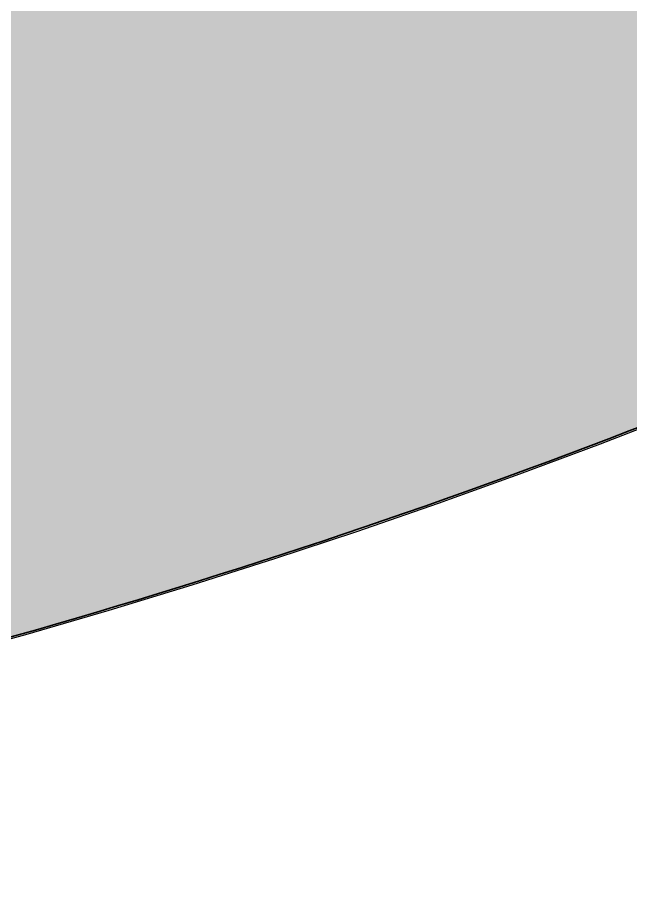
# Model space of a CAD drawing. Header units: millimetres. Extents: x 0 to 850, y -409 to 385.
# Drawn here: x 99.4055 to 99.6185, y 359.5703 to 359.8776 of the extents above; entities that cross this region are included whole.
import ezdxf

# ---------------------------------------------------------------- set-up
doc = ezdxf.new("R2010")
doc.units = ezdxf.units.MM
doc.layers.add('Blocks', color=7, linetype='Continuous')
doc.layers.add('Blocks$Fill', color=7, linetype='Continuous', true_color=0xffffff)
doc.layers.add('Blocks$Inner', color=7, linetype='Continuous', lineweight=25, true_color=0x007f00)
doc.layers.add('Blocks$Outline', color=7, linetype='Continuous', lineweight=35, true_color=0xff3f3f)

# ---------------------------------------------------------------- blocks, each defined once
blk = doc.blocks.new('Tolomeo Micro Table lamp Side')
at = {"layer": 'Blocks$Fill'}
blk.add_hatch(color=256, dxfattribs=at).paths.add_polyline_path([(101.18752, 362.02031), (101.18692, 362.07469), (101.18508, 362.12953), (101.18199, 362.1848), (101.17761, 362.24045), (101.17191, 362.29646), (101.16486, 362.35276), (101.15644, 362.40933), (101.14662, 362.46612), (101.13538, 362.52307), (101.1227, 362.58015), (101.10856, 362.63729), (101.09295, 362.69445), (101.07585, 362.75157), (101.05724, 362.80859), (101.03713, 362.86547), (101.0155, 362.92214), (100.99236, 362.97855), (100.96769, 363.03463), (100.94151, 363.09033), (100.91382, 363.14558), (100.88462, 363.20033), (100.85394, 363.25452), (100.82178, 363.30809), (100.78816, 363.36097), (100.75311, 363.41312), (100.71664, 363.46447), (100.67879, 363.51496), (100.63959, 363.56454), (100.59906, 363.61316), (100.55725, 363.66076), (100.51419, 363.7073), (100.46993, 363.75272), (100.42451, 363.79698), (100.37797, 363.84004), (100.33037, 363.88185), (100.28175, 363.92238), (100.23217, 363.96158), (100.18168, 363.99943), (100.13033, 364.0359), (100.07818, 364.07095), (100.0253, 364.10457), (99.97173, 364.13673), (99.91754, 364.16741), (99.86279, 364.19661), (99.80754, 364.2243), (99.75184, 364.25048), (99.69576, 364.27515), (99.63935, 364.29829), (99.58268, 364.31992), (99.52581, 364.34003), (99.46878, 364.35863), (99.41166, 364.37574), (99.3545, 364.39135), (99.29736, 364.40549), (99.24028, 364.41817), (99.18333, 364.42941), (99.12654, 364.43923), (99.06997, 364.44765), (99.01367, 364.4547), (98.95766, 364.4604), (98.90201, 364.46478), (98.84674, 364.46787), (98.7919, 364.46971), (98.73752, 364.47031), (98.68314, 364.46971), (98.6283, 364.46787), (98.57303, 364.46478), (98.51738, 364.4604), (98.46137, 364.4547), (98.40507, 364.44765), (98.3485, 364.43923), (98.29171, 364.42941), (98.23476, 364.41817), (98.17768, 364.40549), (98.12054, 364.39135), (98.06338, 364.37574), (98.00626, 364.35863), (97.94924, 364.34003), (97.89236, 364.31992), (97.83569, 364.29829), (97.77928, 364.27515), (97.7232, 364.25048), (97.6675, 364.2243), (97.61225, 364.19661), (97.5575, 364.16741), (97.50331, 364.13673), (97.44974, 364.10457), (97.39686, 364.07095), (97.34471, 364.0359), (97.29337, 363.99943), (97.24287, 363.96158), (97.19329, 363.92238), (97.14467, 363.88185), (97.09707, 363.84004), (97.05053, 363.79698), (97.00511, 363.75272), (96.96085, 363.7073), (96.91779, 363.66076), (96.87598, 363.61316), (96.83546, 363.56454), (96.79625, 363.51496), (96.7584, 363.46447), (96.72194, 363.41312), (96.68688, 363.36097), (96.65326, 363.30809), (96.6211, 363.25452), (96.59042, 363.20033), (96.56122, 363.14558), (96.53353, 363.09033), (96.50735, 363.03463), (96.48269, 362.97855), (96.45954, 362.92214), (96.43791, 362.86547), (96.4178, 362.80859), (96.3992, 362.75157), (96.38209, 362.69445), (96.36648, 362.63729), (96.35234, 362.58015), (96.33966, 362.52307), (96.32842, 362.46612), (96.3186, 362.40933), (96.31018, 362.35276), (96.30313, 362.29646), (96.29743, 362.24045), (96.29305, 362.1848), (96.28996, 362.12953), (96.28812, 362.07469), (96.28752, 362.02031), (96.28812, 361.96593), (96.28996, 361.91109), (96.29305, 361.85582), (96.29743, 361.80017), (96.30313, 361.74416), (96.31018, 361.68786), (96.3186, 361.63129), (96.32842, 361.5745), (96.33966, 361.51755), (96.35234, 361.46047), (96.36648, 361.40333), (96.38209, 361.34617), (96.3992, 361.28905), (96.4178, 361.23203), (96.43791, 361.17515), (96.45954, 361.11848), (96.48269, 361.06207), (96.50735, 361.00599), (96.53353, 360.95029), (96.56122, 360.89504), (96.59042, 360.84029), (96.6211, 360.7861), (96.65326, 360.73253), (96.68688, 360.67965), (96.72194, 360.6275), (96.7584, 360.57615), (96.79625, 360.52566), (96.83546, 360.47608), (96.87598, 360.42746), (96.91779, 360.37986), (96.96085, 360.33332), (97.00511, 360.2879), (97.05053, 360.24364), (97.09707, 360.20058), (97.14467, 360.15877), (97.19329, 360.11824), (97.24287, 360.07904), (97.29337, 360.04119), (97.34471, 360.00472), (97.39686, 359.96967), (97.44974, 359.93605), (97.50331, 359.90389), (97.5575, 359.87321), (97.61225, 359.84401), (97.6675, 359.81632), (97.7232, 359.79014), (97.77928, 359.76548), (97.83569, 359.74233), (97.89236, 359.7207), (97.94924, 359.70059), (98.00626, 359.68199), (98.06338, 359.66488), (98.12054, 359.64927), (98.17768, 359.63513), (98.23476, 359.62245), (98.29171, 359.61121), (98.3485, 359.60139), (98.40507, 359.59297), (98.46137, 359.58592), (98.51738, 359.58022), (98.57303, 359.57584), (98.6283, 359.57275), (98.68314, 359.57091), (98.73752, 359.57031), (98.7919, 359.57091), (98.84674, 359.57275), (98.90201, 359.57584), (98.95766, 359.58022), (99.01367, 359.58592), (99.06997, 359.59297), (99.12654, 359.60139), (99.18333, 359.61121), (99.24028, 359.62245), (99.29736, 359.63513), (99.3545, 359.64927), (99.41166, 359.66488), (99.46878, 359.68199), (99.52581, 359.70059), (99.58268, 359.7207), (99.63935, 359.74233), (99.69576, 359.76548), (99.75184, 359.79014), (99.80754, 359.81632), (99.86279, 359.84401), (99.91754, 359.87321), (99.97173, 359.90389), (100.0253, 359.93605), (100.07818, 359.96967), (100.13033, 360.00472), (100.18168, 360.04119), (100.23217, 360.07904), (100.28175, 360.11824), (100.33037, 360.15877), (100.37797, 360.20058), (100.42451, 360.24364), (100.46993, 360.2879), (100.51419, 360.33332), (100.55725, 360.37986), (100.59906, 360.42746), (100.63959, 360.47608), (100.67879, 360.52566), (100.71664, 360.57615), (100.75311, 360.6275), (100.78816, 360.67965), (100.82178, 360.73253), (100.85394, 360.7861), (100.88462, 360.84029), (100.91382, 360.89504), (100.94151, 360.95029), (100.96769, 361.00599), (100.99236, 361.06207), (101.0155, 361.11848), (101.03713, 361.17515), (101.05724, 361.23203), (101.07585, 361.28905), (101.09295, 361.34617), (101.10856, 361.40333), (101.1227, 361.46047), (101.13538, 361.51755), (101.14662, 361.5745), (101.15644, 361.63129), (101.16486, 361.68786), (101.17191, 361.74416), (101.17761, 361.80017), (101.18199, 361.85582), (101.18508, 361.91109), (101.18692, 361.96593)], flags=0)
at = {"layer": 'Blocks$Inner'}
blk.add_circle((98.73752, 362.02031), 2.45, dxfattribs=at)
at = {"layer": 'Blocks$Outline'}
blk.add_rational_spline([(101.18752, 362.02031), (101.18752, 364.47031), (98.73752, 364.47031), (96.28752, 364.47031), (96.28752, 362.02031), (96.28752, 359.57031), (98.73752, 359.57031), (101.18752, 359.57031), (101.18752, 362.02031)], [1, 0.707106781187, 1, 0.707106781187, 1, 0.707106781187, 1, 0.707106781187, 1], degree=2, knots=[0, 0, 0, 3.848451, 3.848451, 7.696902, 7.696902, 11.545353, 11.545353, 15.393804, 15.393804, 15.393804], dxfattribs=at)

msp = doc.modelspace()

# ---------------------------------------------------------------- block references
at = {"layer": 'Blocks'}
msp.add_blockref('Tolomeo Micro Table lamp Side', (0, 0), dxfattribs=at)

doc.saveas('drawing.dxf')
